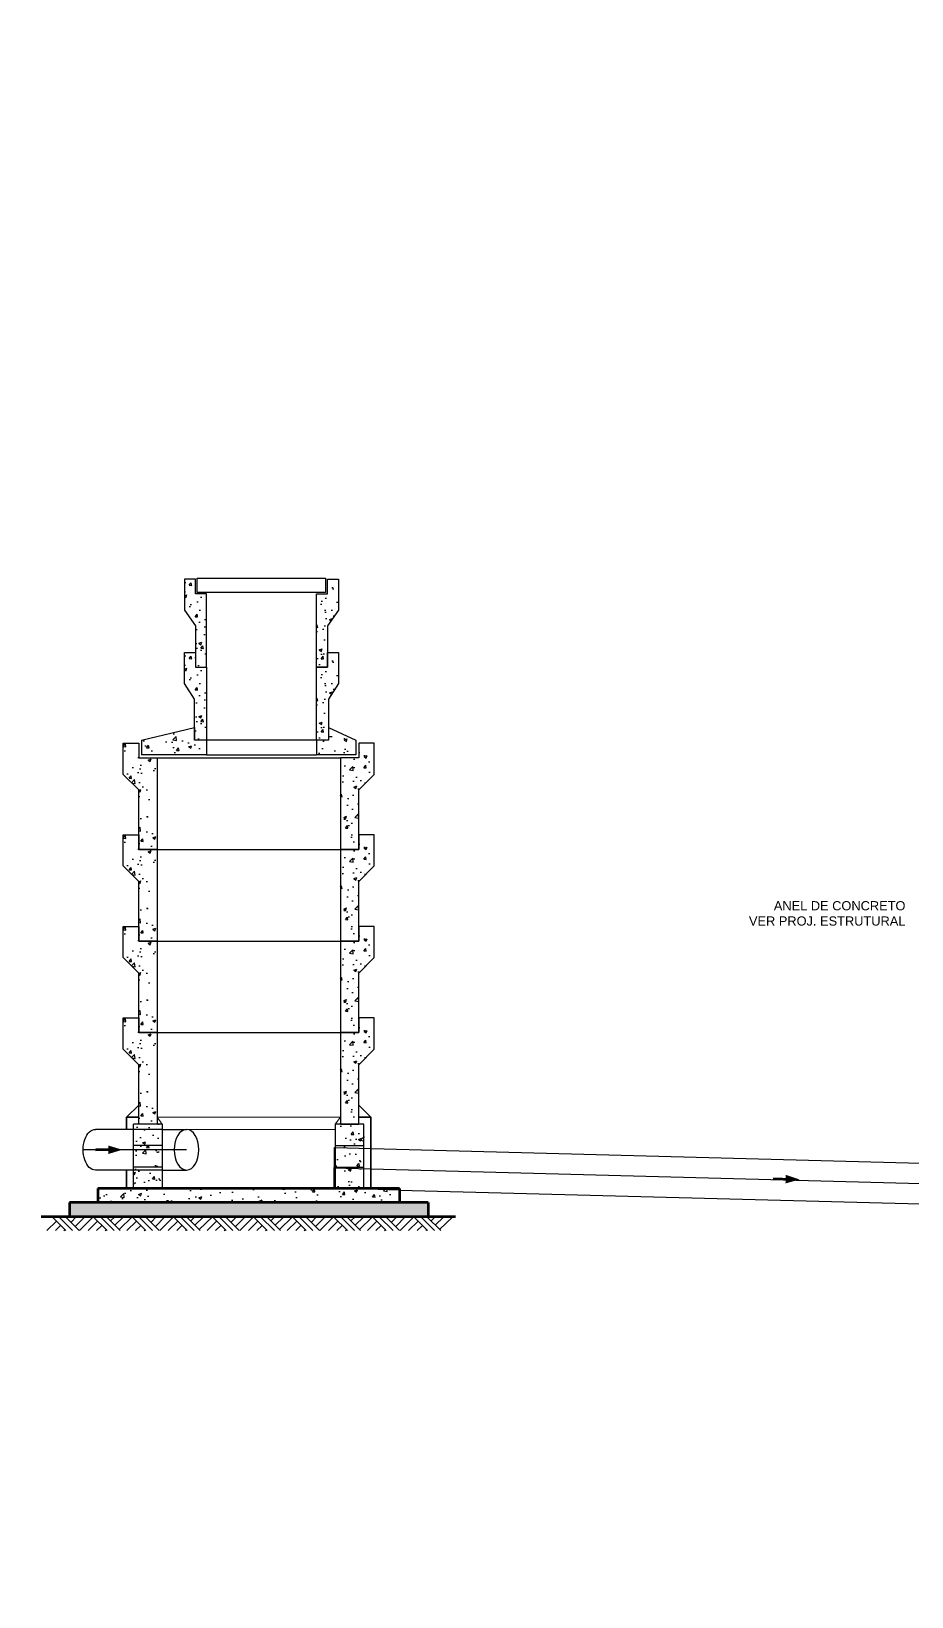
# Model space of a CAD drawing. Extents: x -160 to 364724, y -100 to 7353297.
# Drawn here: x 361694.13 to 361698.93, y 7348034.27 to 7348042.81 of the extents above; entities that cross this region are included whole.
import ezdxf

# ---------------------------------------------------------------- set-up
doc = ezdxf.new("R2010")
doc.units = 0
doc.header["$LTSCALE"] = 5
for name, pattern in [('HIDDEN', [0.375, 0.25, -0.125]), ('SGC_DASHDOT', [1, 0.5, -0.25, 0, -0.25]), ('SGC_HIDDEN', [0.375, 0.25, -0.125])]:
    doc.linetypes.add(name, pattern=pattern)
doc.layers.add('AL3', color=3, linetype='Continuous', lineweight=35)
for name, color, linetype in [('desenho', 4, 'Continuous'), ('GER-SIMBOLOS', 1, 'Continuous'), ('PAREDE CONCRETO CORTE', 5, 'Continuous'), ('Paredes', 7, 'Continuous'), ('Q-PLATO', 5, 'Continuous'), ('SANC_COTAS', 1, 'Continuous'), ('SGC-Eixos', 253, 'SGC_DASHDOT'), ('SGC-PONTAS', 1, 'SGC_HIDDEN'), ('SGC-Tubos (Desenho Bifilar)', 3, 'Continuous'), ('VEGETAÇÃO', 7, 'Continuous'), ('VISTA 2', 2, 'Continuous'), ('VISTA 3', 3, 'Continuous')]:
    doc.layers.add(name, color=color, linetype=linetype)
doc.styles.add('R-80', font='arial.ttf')
pattern_1 = [(50, (361716.50925, 7348036.84485), (0.1639662, -0.0143452), [0.017145, -0.188595]), (355, (361716.50925, 7348036.84485), (-0.0317191, 0.1719512), [0.013716, -0.1508765]), (100.45144, (361716.52291, 7348036.84365), (0.1322471, 0.157606), [0.014571, -0.1602812]), (46.1842, (361716.50925, 7348036.89057), (0.2439711, -0.0378381), [0.0257175, -0.2828925]), (96.6356, (361716.52958, 7348036.88742), (0.2136637, 0.2226835), [0.0218565, -0.240422]), (351.1842, (361716.50925, 7348036.89057), (0.2136637, 0.2226835), [0.020574, -0.2263138]), (21, (361716.5321, 7348036.87914), (0.13645295, -0.0920387), [0.017145, -0.188595]), (326, (361716.5321, 7348036.87914), (0.0556218, 0.1657692), [0.013716, -0.150876]), (71.45144, (361716.54348, 7348036.87147), (0.1920748, 0.0737305), [0.014571, -0.160281]), (37.5, (361716.509246, 7348036.84485), (0.00277974, 0.07609953), [0, -0.1490472, 0, -0.153162, 0, -0.1514475]), (7.5, (361716.509246, 7348036.84485), (0.0601377, 0.09016252), [0, -0.0873252, 0, -0.1456182, 0, -0.0577215]), (327.5, (361716.45827, 7348036.84485), (0.12203154, -0.00515587), [0, -0.05715, 0, -0.178308, 0, -0.236601]), (317.5, (361716.43541, 7348036.84485), (0.13331626, 0.02288384), [0, -0.074295, 0, -0.1184148, 0, -0.168021])]
pattern_2 = [(50, (361716.50925, 7348037.34485), (0.1639662, -0.0143452), [0.017145, -0.188595]), (355, (361716.50925, 7348037.34485), (-0.0317191, 0.1719512), [0.013716, -0.1508765]), (100.45144, (361716.52291, 7348037.34365), (0.1322471, 0.157606), [0.014571, -0.1602812]), (46.1842, (361716.50925, 7348037.39057), (0.2439711, -0.0378381), [0.0257175, -0.2828925]), (96.6356, (361716.52958, 7348037.38742), (0.2136637, 0.2226835), [0.0218565, -0.240422]), (351.1842, (361716.50925, 7348037.39057), (0.2136637, 0.2226835), [0.020574, -0.2263138]), (21, (361716.5321, 7348037.37914), (0.13645295, -0.0920387), [0.017145, -0.188595]), (326, (361716.5321, 7348037.37914), (0.0556218, 0.1657692), [0.013716, -0.150876]), (71.45144, (361716.54348, 7348037.37147), (0.1920748, 0.0737305), [0.014571, -0.160281]), (37.5, (361716.509246, 7348037.34485), (0.00277974, 0.07609953), [0, -0.1490472, 0, -0.153162, 0, -0.1514475]), (7.5, (361716.509246, 7348037.34485), (0.0601377, 0.09016252), [0, -0.0873252, 0, -0.1456182, 0, -0.0577215]), (327.5, (361716.45827, 7348037.34485), (0.12203154, -0.00515587), [0, -0.05715, 0, -0.178308, 0, -0.236601]), (317.5, (361716.43541, 7348037.34485), (0.13331626, 0.02288384), [0, -0.074295, 0, -0.1184148, 0, -0.168021])]
pattern_3 = [(50, (361716.50925, 7348037.84485), (0.1639662, -0.0143452), [0.017145, -0.188595]), (355, (361716.50925, 7348037.84485), (-0.0317191, 0.1719512), [0.013716, -0.1508765]), (100.45144, (361716.52291, 7348037.84365), (0.1322471, 0.157606), [0.014571, -0.1602812]), (46.1842, (361716.50925, 7348037.89057), (0.2439711, -0.0378381), [0.0257175, -0.2828925]), (96.6356, (361716.52958, 7348037.88742), (0.2136637, 0.2226835), [0.0218565, -0.240422]), (351.1842, (361716.50925, 7348037.89057), (0.2136637, 0.2226835), [0.020574, -0.2263138]), (21, (361716.5321, 7348037.87914), (0.13645295, -0.0920387), [0.017145, -0.188595]), (326, (361716.5321, 7348037.87914), (0.0556218, 0.1657692), [0.013716, -0.150876]), (71.45144, (361716.54348, 7348037.87147), (0.1920748, 0.0737305), [0.014571, -0.160281]), (37.5, (361716.509246, 7348037.84485), (0.00277974, 0.07609953), [0, -0.1490472, 0, -0.153162, 0, -0.1514475]), (7.5, (361716.509246, 7348037.84485), (0.0601377, 0.09016252), [0, -0.0873252, 0, -0.1456182, 0, -0.0577215]), (327.5, (361716.45827, 7348037.84485), (0.12203154, -0.00515587), [0, -0.05715, 0, -0.178308, 0, -0.236601]), (317.5, (361716.43541, 7348037.84485), (0.13331626, 0.02288384), [0, -0.074295, 0, -0.1184148, 0, -0.168021])]
pattern_4 = [(50, (361716.50925, 7348038.34485), (0.1639662, -0.0143452), [0.017145, -0.188595]), (355, (361716.50925, 7348038.34485), (-0.0317191, 0.1719512), [0.013716, -0.1508765]), (100.45144, (361716.52291, 7348038.34365), (0.1322471, 0.157606), [0.014571, -0.1602812]), (46.1842, (361716.50925, 7348038.39057), (0.2439711, -0.0378381), [0.0257175, -0.2828925]), (96.6356, (361716.52958, 7348038.38742), (0.2136637, 0.2226835), [0.0218565, -0.240422]), (351.1842, (361716.50925, 7348038.39057), (0.2136637, 0.2226835), [0.020574, -0.2263138]), (21, (361716.5321, 7348038.37914), (0.13645295, -0.0920387), [0.017145, -0.188595]), (326, (361716.5321, 7348038.37914), (0.0556218, 0.1657692), [0.013716, -0.150876]), (71.45144, (361716.54348, 7348038.37147), (0.1920748, 0.0737305), [0.014571, -0.160281]), (37.5, (361716.509246, 7348038.34485), (0.00277974, 0.07609953), [0, -0.1490472, 0, -0.153162, 0, -0.1514475]), (7.5, (361716.509246, 7348038.34485), (0.0601377, 0.09016252), [0, -0.0873252, 0, -0.1456182, 0, -0.0577215]), (327.5, (361716.45827, 7348038.34485), (0.12203154, -0.00515587), [0, -0.05715, 0, -0.178308, 0, -0.236601]), (317.5, (361716.43541, 7348038.34485), (0.13331626, 0.02288384), [0, -0.074295, 0, -0.1184148, 0, -0.168021])]
pattern_5 = [(50, (361716.7048, 7348039.24041), (0.1639662, -0.0143452), [0.017145, -0.188595]), (355, (361716.7048, 7348039.24041), (-0.0317191, 0.1719512), [0.013716, -0.1508765]), (100.45144, (361716.71847, 7348039.23921), (0.1322471, 0.157606), [0.014571, -0.1602812]), (46.1842, (361716.7048, 7348039.28613), (0.2439711, -0.0378381), [0.0257175, -0.2828925]), (96.6356, (361716.72514, 7348039.28298), (0.2136637, 0.2226835), [0.0218565, -0.240422]), (351.1842, (361716.7048, 7348039.28613), (0.2136637, 0.2226835), [0.020574, -0.2263138]), (21, (361716.72767, 7348039.2747), (0.13645295, -0.0920387), [0.017145, -0.188595]), (326, (361716.72767, 7348039.2747), (0.0556218, 0.1657692), [0.013716, -0.150876]), (71.45144, (361716.73904, 7348039.26703), (0.1920748, 0.0737305), [0.014571, -0.160281]), (37.5, (361716.704806, 7348039.24041), (0.00277974, 0.07609953), [0, -0.1490472, 0, -0.153162, 0, -0.1514475]), (7.5, (361716.704806, 7348039.24041), (0.0601377, 0.09016252), [0, -0.0873252, 0, -0.1456182, 0, -0.0577215]), (327.5, (361716.65383, 7348039.24041), (0.12203154, -0.00515587), [0, -0.05715, 0, -0.178308, 0, -0.236601]), (317.5, (361716.63097, 7348039.24041), (0.13331626, 0.02288384), [0, -0.074295, 0, -0.1184148, 0, -0.168021])]
pattern_6 = [(50, (361716.7048, 7348038.84041), (0.1639662, -0.0143452), [0.017145, -0.188595]), (355, (361716.7048, 7348038.84041), (-0.0317191, 0.1719512), [0.013716, -0.1508765]), (100.45144, (361716.71847, 7348038.83921), (0.1322471, 0.157606), [0.014571, -0.1602812]), (46.1842, (361716.7048, 7348038.88613), (0.2439711, -0.0378381), [0.0257175, -0.2828925]), (96.6356, (361716.72514, 7348038.88298), (0.2136637, 0.2226835), [0.0218565, -0.240422]), (351.1842, (361716.7048, 7348038.88613), (0.2136637, 0.2226835), [0.020574, -0.2263138]), (21, (361716.72767, 7348038.8747), (0.13645295, -0.0920387), [0.017145, -0.188595]), (326, (361716.72767, 7348038.8747), (0.0556218, 0.1657692), [0.013716, -0.150876]), (71.45144, (361716.73904, 7348038.86703), (0.1920748, 0.0737305), [0.014571, -0.160281]), (37.5, (361716.704806, 7348038.84041), (0.00277974, 0.07609953), [0, -0.1490472, 0, -0.153162, 0, -0.1514475]), (7.5, (361716.704806, 7348038.84041), (0.0601377, 0.09016252), [0, -0.0873252, 0, -0.1456182, 0, -0.0577215]), (327.5, (361716.65383, 7348038.84041), (0.12203154, -0.00515587), [0, -0.05715, 0, -0.178308, 0, -0.236601]), (317.5, (361716.63097, 7348038.84041), (0.13331626, 0.02288384), [0, -0.074295, 0, -0.1184148, 0, -0.168021])]

# ---------------------------------------------------------------- blocks, each defined once
blk = doc.blocks.new('A$C06EB255A')
at = {"linetype": 'HIDDEN', "ltscale": 40}
for points in [[(2.52, 2.01), (0, 0), (3.21, 0.29)], [(1.6, 0.79), (1.71, 0.55), (5.41, 2.04), (5.3, 2.28)]]:
    blk.add_hatch(color=256, dxfattribs=at).paths.add_polyline_path(points)
blk.add_lwpolyline([(5.41, 2.04), (1.71, 0.55), (1.6, 0.79), (5.3, 2.28), (5.41, 2.04)], dxfattribs=at)
blk = doc.blocks.new('*U356')
at = {"layer": 'GER-SIMBOLOS'}
for p, q in [((-0.587, -0.3), (-0.287, 0)), ((-0.454, -0.3), (-0.154, 0)), ((-0.3, -0.3), (0, 0)), ((0.3, -0.3), (0, 0)), ((0.31, -0.3), (0.61, 0)), ((0.453, -0.3), (0.753, 0)), ((0.599, -0.3), (0.899, 0)), ((1.161, -0.3), (1.461, 0)), ((1.294, -0.3), (1.594, 0)), ((1.448, -0.3), (1.748, 0)), ((2.048, -0.3), (1.748, 0)), ((2.058, -0.3), (2.358, 0)), ((2.201, -0.3), (2.501, 0)), ((2.347, -0.3), (2.647, 0)), ((2.909, -0.3), (3.209, 0)), ((3.042, -0.3), (3.342, 0)), ((3.196, -0.3), (3.496, 0)), ((3.796, -0.3), (3.496, 0)), ((3.806, -0.3), (4.106, 0)), ((3.949, -0.3), (4.249, 0)), ((4.095, -0.3), (4.395, 0)), ((4.657, -0.3), (4.957, 0)), ((4.79, -0.3), (5.09, 0)), ((4.944, -0.3), (5.244, 0)), ((5.544, -0.3), (5.244, 0)), ((5.554, -0.3), (5.854, 0)), ((5.697, -0.3), (5.997, 0)), ((5.843, -0.3), (6.143, 0)), ((6.405, -0.3), (6.705, 0)), ((6.538, -0.3), (6.838, 0)), ((6.692, -0.3), (6.992, 0)), ((7.292, -0.3), (6.992, 0)), ((7.302, -0.3), (7.602, 0)), ((7.445, -0.3), (7.745, 0)), ((7.591, -0.3), (7.891, 0)), ((-0.563, -0.276), (-0.849, 0)), ((-0.47, -0.183), (-0.659, 0)), ((-0.377, -0.089), (-0.466, 0)), ((-0.26, -0.3), (-0.28, -0.28)), ((-0.074, -0.3), (-0.187, -0.187)), ((0.113, -0.3), (-0.094, -0.094)), ((0.393, -0.207), (0.186, 0)), ((0.486, -0.114), (0.373, 0)), ((0.579, -0.021), (0.559, 0)), ((0.64, -0.3), (0.62, -0.28)), ((0.826, -0.3), (0.713, -0.187)), ((1.013, -0.3), (0.806, -0.094)), ((1.185, -0.276), (0.899, 0)), ((1.278, -0.183), (1.089, 0)), ((1.371, -0.089), (1.282, 0)), ((1.488, -0.3), (1.468, -0.28)), ((1.675, -0.3), (1.561, -0.187)), ((1.861, -0.3), (1.654, -0.094)), ((2.141, -0.207), (1.934, 0)), ((2.234, -0.114), (2.121, 0)), ((2.327, -0.021), (2.307, 0)), ((2.388, -0.3), (2.368, -0.28)), ((2.574, -0.3), (2.461, -0.187)), ((2.761, -0.3), (2.554, -0.094)), ((2.933, -0.276), (2.647, 0)), ((3.026, -0.183), (2.837, 0)), ((3.119, -0.089), (3.03, 0)), ((3.236, -0.3), (3.216, -0.28)), ((3.423, -0.3), (3.309, -0.187)), ((3.609, -0.3), (3.402, -0.094)), ((3.889, -0.207), (3.682, 0)), ((3.982, -0.114), (3.869, 0)), ((4.076, -0.021), (4.055, 0)), ((4.136, -0.3), (4.116, -0.28)), ((4.323, -0.3), (4.209, -0.187)), ((4.509, -0.3), (4.302, -0.094)), ((4.681, -0.276), (4.395, 0)), ((4.774, -0.183), (4.585, 0)), ((4.867, -0.089), (4.778, 0)), ((4.984, -0.3), (4.964, -0.28)), ((5.171, -0.3), (5.057, -0.187)), ((5.357, -0.3), (5.15, -0.094)), ((5.637, -0.207), (5.43, 0)), ((5.73, -0.114), (5.617, 0)), ((5.824, -0.021), (5.803, 0)), ((5.884, -0.3), (5.864, -0.28)), ((6.071, -0.3), (5.957, -0.187)), ((6.257, -0.3), (6.05, -0.094)), ((6.429, -0.276), (6.143, 0)), ((6.522, -0.183), (6.333, 0)), ((6.615, -0.089), (6.526, 0)), ((6.732, -0.3), (6.712, -0.28)), ((6.919, -0.3), (6.805, -0.187)), ((7.105, -0.3), (6.899, -0.094)), ((7.385, -0.207), (7.178, 0)), ((7.478, -0.114), (7.365, 0)), ((7.572, -0.021), (7.551, 0)), ((7.632, -0.3), (7.612, -0.28)), ((7.819, -0.3), (7.705, -0.187)), ((8.005, -0.3), (7.798, -0.094))]:
    blk.add_line(p, q, dxfattribs=at)

msp = doc.modelspace()

# ---------------------------------------------------------------- hatches: boundary and pattern name
at = {"layer": 'VEGETAÇÃO'}
h = msp.add_hatch(dxfattribs=at)
h.set_pattern_fill('AR-CONC', color=1, scale=0.0009)
h.set_pattern_definition(pattern_5)
h.paths.add_polyline_path([(361695.0814, 7348039.7404), (361695.0214, 7348039.7404), (361695.0214, 7348039.8204), (361694.9614, 7348039.8204), (361694.9619, 7348039.6499), (361695.0214, 7348039.5654), (361695.0214, 7348039.3404), (361695.0814, 7348039.3404)])
h = msp.add_hatch(dxfattribs=at)
h.set_pattern_fill('AR-CONC', color=1, scale=0.0009)
h.set_pattern_definition(pattern_5)
h.paths.add_polyline_path([(361695.6814, 7348039.7404), (361695.7414, 7348039.7404), (361695.7414, 7348039.8204), (361695.8014, 7348039.8204), (361695.8009, 7348039.6499), (361695.7414, 7348039.5654), (361695.7414, 7348039.3404), (361695.6814, 7348039.3404)])
h = msp.add_hatch(dxfattribs=at)
h.set_pattern_fill('AR-CONC', color=1, scale=0.0009)
h.set_pattern_definition(pattern_6)
h.paths.add_polyline_path([(361695.0814, 7348039.3404), (361695.0214, 7348039.3404), (361695.0214, 7348039.4204), (361694.9614, 7348039.4204), (361694.9619, 7348039.2499), (361695.0164, 7348039.1654), (361695.0164, 7348039.0104), (361694.7264, 7348038.9404), (361694.7264, 7348038.8604), (361695.0814, 7348038.8604)])
h = msp.add_hatch(dxfattribs=at)
h.set_pattern_fill('AR-CONC', color=1, scale=0.0009)
h.set_pattern_definition(pattern_6)
h.paths.add_polyline_path([(361695.6814, 7348039.3404), (361695.7414, 7348039.3404), (361695.7414, 7348039.4204), (361695.8014, 7348039.4204), (361695.8009, 7348039.2499), (361695.7464, 7348039.1654), (361695.7464, 7348039.0104), (361695.8964, 7348038.9404), (361695.8964, 7348038.8604), (361695.6814, 7348038.8604)])
h = msp.add_hatch(dxfattribs=at)
h.set_pattern_fill('AR-CONC', color=1, scale=0.0009)
h.set_pattern_definition(pattern_4)
h.paths.add_polyline_path([(361694.8119, 7348038.8448), (361694.7119, 7348038.8448), (361694.7119, 7348038.9248), (361694.6269, 7348038.9248), (361694.6274, 7348038.7544), (361694.7119, 7348038.6698), (361694.7119, 7348038.3448), (361694.8119, 7348038.3459)])
h = msp.add_hatch(dxfattribs=at)
h.set_pattern_fill('AR-CONC', color=1, scale=0.0009)
h.set_pattern_definition(pattern_4)
h.paths.add_polyline_path([(361695.8119, 7348038.8448), (361695.9119, 7348038.8448), (361695.9119, 7348038.9248), (361695.9969, 7348038.9248), (361695.9964, 7348038.7544), (361695.9119, 7348038.6698), (361695.9119, 7348038.3448), (361695.8119, 7348038.3459)])
h = msp.add_hatch(dxfattribs=at)
h.set_pattern_fill('AR-CONC', color=1, scale=0.0009)
h.set_pattern_definition(pattern_3)
h.paths.add_polyline_path([(361694.8119, 7348038.3448), (361694.7119, 7348038.3448), (361694.7119, 7348038.4248), (361694.6269, 7348038.4248), (361694.6274, 7348038.2544), (361694.7119, 7348038.1698), (361694.7119, 7348037.8448), (361694.8119, 7348037.8459)])
h = msp.add_hatch(dxfattribs=at)
h.set_pattern_fill('AR-CONC', color=1, scale=0.0009)
h.set_pattern_definition(pattern_3)
h.paths.add_polyline_path([(361695.8119, 7348038.3448), (361695.9119, 7348038.3448), (361695.9119, 7348038.4248), (361695.9969, 7348038.4248), (361695.9964, 7348038.2544), (361695.9119, 7348038.1698), (361695.9119, 7348037.8448), (361695.8119, 7348037.8459)])
h = msp.add_hatch(dxfattribs=at)
h.set_pattern_fill('AR-CONC', color=1, scale=0.0009)
h.set_pattern_definition(pattern_2)
h.paths.add_polyline_path([(361694.8119, 7348037.8448), (361694.7119, 7348037.8448), (361694.7119, 7348037.9248), (361694.6269, 7348037.9248), (361694.6274, 7348037.7544), (361694.7119, 7348037.6698), (361694.7119, 7348037.3448), (361694.8119, 7348037.3459)])
h = msp.add_hatch(dxfattribs=at)
h.set_pattern_fill('AR-CONC', color=1, scale=0.0009)
h.set_pattern_definition(pattern_2)
h.paths.add_polyline_path([(361695.8119, 7348037.8448), (361695.9119, 7348037.8448), (361695.9119, 7348037.9248), (361695.9969, 7348037.9248), (361695.9964, 7348037.7544), (361695.9119, 7348037.6698), (361695.9119, 7348037.3448), (361695.8119, 7348037.3459)])
h = msp.add_hatch(dxfattribs=at)
h.set_pattern_fill('AR-CONC', color=1, scale=0.0009)
h.set_pattern_definition(pattern_1)
h.paths.add_polyline_path([(361694.8119, 7348037.3448), (361694.7119, 7348037.3448), (361694.7119, 7348037.4248), (361694.6269, 7348037.4248), (361694.6274, 7348037.2544), (361694.7119, 7348037.1698), (361694.7119, 7348036.8448), (361694.6841, 7348036.8448), (361694.6841, 7348036.4947), (361694.8397, 7348036.4947), (361694.8397, 7348036.8448), (361694.8119, 7348036.8459)])
h = msp.add_hatch(dxfattribs=at)
h.set_pattern_fill('AR-CONC', color=1, scale=0.0009)
h.set_pattern_definition(pattern_1)
h.paths.add_polyline_path([(361695.8119, 7348037.3448), (361695.9119, 7348037.3448), (361695.9119, 7348037.4248), (361695.9969, 7348037.4248), (361695.9964, 7348037.2544), (361695.9119, 7348037.1698), (361695.9119, 7348036.8448), (361695.9397, 7348036.8448), (361695.9397, 7348036.4947), (361695.7841, 7348036.4947), (361695.7841, 7348036.8448), (361695.8119, 7348036.8459)])
h = msp.add_hatch(dxfattribs=at)
h.set_pattern_fill('AR-CONC', color=1, scale=0.0009)
h.set_pattern_definition([(50, (361717.60955, 7348036.41695), (0.1639662, -0.0143452), [0.017145, -0.188595]), (355, (361717.60955, 7348036.41695), (-0.0317191, 0.1719512), [0.013716, -0.1508765]), (100.45144, (361717.62321, 7348036.41575), (0.1322471, 0.157606), [0.014571, -0.1602812]), (46.1842, (361717.60955, 7348036.46267), (0.2439711, -0.0378381), [0.0257175, -0.2828925]), (96.6356, (361717.62988, 7348036.45952), (0.2136637, 0.2226835), [0.0218565, -0.240422]), (351.1842, (361717.60955, 7348036.46267), (0.2136637, 0.2226835), [0.020574, -0.2263138]), (21, (361717.6324, 7348036.45124), (0.13645295, -0.0920387), [0.017145, -0.188595]), (326, (361717.6324, 7348036.45124), (0.0556218, 0.1657692), [0.013716, -0.150876]), (71.45144, (361717.64378, 7348036.44357), (0.1920748, 0.0737305), [0.014571, -0.160281]), (37.5, (361717.609546, 7348036.41695), (0.00277974, 0.07609953), [0, -0.1490472, 0, -0.153162, 0, -0.1514475]), (7.5, (361717.609546, 7348036.41695), (0.0601377, 0.09016252), [0, -0.0873252, 0, -0.1456182, 0, -0.0577215]), (327.5, (361717.55857, 7348036.41695), (0.12203154, -0.00515587), [0, -0.05715, 0, -0.178308, 0, -0.236601]), (317.5, (361717.53571, 7348036.41695), (0.13331626, 0.02288384), [0, -0.074295, 0, -0.1184148, 0, -0.168021])])
h.paths.add_polyline_path([(361694.4896, 7348036.4947), (361694.4896, 7348036.4169), (361696.1342, 7348036.4169), (361696.1342, 7348036.4947)])
h = msp.add_hatch(dxfattribs=at)
h.set_pattern_fill('AR-SAND', color=1, scale=0.0005)
h.set_pattern_definition([(37.5, (181514.680359, -897655.999032), (-0.00080001564799, 0.024470661866467), [0, -0.019304, 0, -0.02159, 0, -0.0206375]), (7.5, (181514.68036, -897655.999032), (0.0224761641569, 0.03584125502842), [0, -0.010414, 0, -0.017399, 0, -0.0066675]), (327.5, (181514.664738, -897655.999032), (0.039549618512073, 7.185923393e-05), [0, -0.00635, 0, -0.02286, 0, -0.029845]), (317.5, (181514.664738, -897655.999032), (0.03817782262361, 0.01114646616286), [0, -0.003175, 0, -0.014986, 0, -0.017145])])
h.paths.add_polyline_path([(361694.334, 7348036.4169), (361696.2898, 7348036.4169), (361696.2898, 7348036.3391), (361694.334, 7348036.3391)])

# ---------------------------------------------------------------- linework, layer by layer
at = {"layer": 'AL3', "linetype": 'Continuous', "lineweight": 30}
for p, q in [((361694.6452, 7348036.8837), (361694.7119, 7348036.9491)), ((361695.9786, 7348036.8837), (361695.9119, 7348036.9491))]:
    msp.add_line(p, q, dxfattribs=at)
at = {"layer": 'AL3'}
for p, q in [((361694.6452, 7348036.8167), (361694.6452, 7348036.8837)), ((361694.7119, 7348036.8837), (361694.6452, 7348036.8837)), ((361695.9119, 7348036.8837), (361695.9786, 7348036.8837)), ((361695.9786, 7348036.4947), (361695.9786, 7348036.8837)), ((361694.6452, 7348036.4947), (361694.6452, 7348036.5947))]:
    msp.add_line(p, q, dxfattribs=at)
at = {"layer": 'desenho', "color": 1}
for p, q in [((361695.6814, 7348038.9404), (361695.0814, 7348038.9404)), ((361695.0814, 7348038.8604), (361695.6814, 7348038.8604)), ((361694.8119, 7348038.8448), (361695.8119, 7348038.8448)), ((361694.8119, 7348038.3448), (361695.8119, 7348038.3448)), ((361694.8119, 7348037.8448), (361695.8119, 7348037.8448)), ((361694.8119, 7348037.3448), (361695.8119, 7348037.3448))]:
    msp.add_line(p, q, dxfattribs=at)
at = {"layer": 'PAREDE CONCRETO CORTE'}
for p, q in [((361694.7264, 7348038.9404), (361695.0164, 7348039.0104)), ((361694.7264, 7348038.9404), (361694.7264, 7348038.8604)), ((361695.0164, 7348039.0104), (361695.0164, 7348038.9404)), ((361695.0814, 7348038.9404), (361695.0164, 7348038.9404)), ((361695.0814, 7348038.9404), (361695.0814, 7348038.8604)), ((361695.7464, 7348038.9404), (361695.6814, 7348038.9404)), ((361695.6814, 7348038.9404), (361695.6814, 7348038.8604)), ((361695.7464, 7348039.0104), (361695.7464, 7348038.9404)), ((361695.7464, 7348039.0104), (361695.8964, 7348038.9404)), ((361695.8964, 7348038.9404), (361695.8964, 7348038.8604)), ((361695.0814, 7348038.8604), (361694.7264, 7348038.8604)), ((361695.8964, 7348038.8604), (361695.6814, 7348038.8604)), ((361694.6841, 7348036.4947), (361694.6841, 7348036.8448)), ((361694.8397, 7348036.8448), (361694.6841, 7348036.8448)), ((361694.8397, 7348036.8448), (361694.8397, 7348036.4945)), ((361695.7841, 7348036.8448), (361695.7841, 7348036.4947)), ((361695.9397, 7348036.8448), (361695.7841, 7348036.8448)), ((361695.9397, 7348036.4947), (361695.9397, 7348036.8448)), ((361694.8397, 7348036.7281), (361694.6841, 7348036.7281)), ((361695.7841, 7348036.7281), (361695.9397, 7348036.7281)), ((361694.8397, 7348036.6113), (361694.6841, 7348036.6113)), ((361695.7841, 7348036.6113), (361695.9397, 7348036.6113))]:
    msp.add_line(p, q, dxfattribs=at)
for points in [[(361695.0814, 7348039.7404), (361695.0214, 7348039.7404), (361695.0214, 7348039.8204), (361694.9614, 7348039.8204), (361694.9614, 7348039.6504), (361695.0214, 7348039.5654), (361695.0214, 7348039.3404), (361695.0814, 7348039.3404)], [(361695.6814, 7348039.7404), (361695.7414, 7348039.7404), (361695.7414, 7348039.8204), (361695.8014, 7348039.8204), (361695.8014, 7348039.6504), (361695.7414, 7348039.5654), (361695.7414, 7348039.3404), (361695.6814, 7348039.3404)], [(361694.9614, 7348039.4204), (361695.0214, 7348039.4204), (361695.0214, 7348039.3404), (361695.0814, 7348039.3404), (361695.0814, 7348038.9404), (361695.0164, 7348038.9404), (361695.0164, 7348039.1654), (361694.9614, 7348039.2504)], [(361695.6814, 7348039.3404), (361695.7414, 7348039.3404), (361695.7414, 7348039.4204), (361695.8014, 7348039.4204), (361695.8014, 7348039.2504), (361695.7464, 7348039.1654), (361695.7464, 7348038.9404), (361695.6814, 7348038.9404)]]:
    msp.add_lwpolyline(points, close=True, dxfattribs=at)
for points in [[(361694.6269, 7348038.7548), (361694.6269, 7348038.9248), (361694.7119, 7348038.9248), (361694.7119, 7348038.8448), (361694.8119, 7348038.8448), (361694.8119, 7348038.3448), (361694.7119, 7348038.3448), (361694.7119, 7348038.6698), (361694.6269, 7348038.7548)], [(361695.9969, 7348038.7548), (361695.9969, 7348038.9248), (361695.9119, 7348038.9248), (361695.9119, 7348038.8448), (361695.8119, 7348038.8448), (361695.8119, 7348038.3448), (361695.9119, 7348038.3448), (361695.9119, 7348038.6698), (361695.9969, 7348038.7548)], [(361694.6269, 7348038.2548), (361694.6269, 7348038.4248), (361694.7119, 7348038.4248), (361694.7119, 7348038.3448), (361694.8119, 7348038.3448), (361694.8119, 7348037.8448), (361694.7119, 7348037.8448), (361694.7119, 7348038.1698), (361694.6269, 7348038.2548)], [(361695.9969, 7348038.2548), (361695.9969, 7348038.4248), (361695.9119, 7348038.4248), (361695.9119, 7348038.3448), (361695.8119, 7348038.3448), (361695.8119, 7348037.8448), (361695.9119, 7348037.8448), (361695.9119, 7348038.1698), (361695.9969, 7348038.2548)], [(361694.6269, 7348037.7548), (361694.6269, 7348037.9248), (361694.7119, 7348037.9248), (361694.7119, 7348037.8448), (361694.8119, 7348037.8448), (361694.8119, 7348037.3448), (361694.7119, 7348037.3448), (361694.7119, 7348037.6698), (361694.6269, 7348037.7548)], [(361695.9969, 7348037.7548), (361695.9969, 7348037.9248), (361695.9119, 7348037.9248), (361695.9119, 7348037.8448), (361695.8119, 7348037.8448), (361695.8119, 7348037.3448), (361695.9119, 7348037.3448), (361695.9119, 7348037.6698), (361695.9969, 7348037.7548)], [(361694.6269, 7348037.2548), (361694.6269, 7348037.4248), (361694.7119, 7348037.4248), (361694.7119, 7348037.3448), (361694.8119, 7348037.3448), (361694.8119, 7348036.8448), (361694.7119, 7348036.8448), (361694.7119, 7348037.1698), (361694.6269, 7348037.2548)], [(361695.9969, 7348037.2548), (361695.9969, 7348037.4248), (361695.9119, 7348037.4248), (361695.9119, 7348037.3448), (361695.8119, 7348037.3448), (361695.8119, 7348036.8448), (361695.9119, 7348036.8448), (361695.9119, 7348037.1698), (361695.9969, 7348037.2548)]]:
    msp.add_lwpolyline(points, dxfattribs=at)
at = {"layer": 'Paredes', "color": 2, "linetype": 'Continuous', "lineweight": 0}
for p, q in [((361694.8397, 7348036.8448), (361694.8119, 7348036.8837)), ((361695.8119, 7348036.8837), (361694.8119, 7348036.8837)), ((361694.8412, 7348036.8167), (361695.7841, 7348036.8167)), ((361695.8119, 7348036.8837), (361695.7841, 7348036.8448))]:
    msp.add_line(p, q, dxfattribs=at)
at = {"layer": 'SGC-Eixos', "ltscale": 2}
msp.add_line((361694.9725, 7348036.7057), (361694.4084, 7348036.7057), dxfattribs=at)
msp.add_lwpolyline([(361695.7741, 7348036.6066), (361699.5804, 7348036.5057)], dxfattribs=at)
at = {"layer": 'SGC-PONTAS', "ltscale": 1.5}
for p, q in [((361694.8397, 7348036.8165), (361694.6841, 7348036.8165)), ((361694.8397, 7348036.5945), (361694.6841, 7348036.5945))]:
    msp.add_line(p, q, dxfattribs=at)
for points in [[(361695.7841, 7348036.7176), (361695.914, 7348036.7138)], [(361696.1346, 7348036.4856), (361695.784, 7348036.4956)]]:
    msp.add_lwpolyline(points, dxfattribs=at)
at = {"layer": 'SGC-Tubos (Desenho Bifilar)'}
for p, q in [((361694.6841, 7348036.8167), (361694.476, 7348036.8167)), ((361694.8412, 7348036.8167), (361694.9725, 7348036.8167)), ((361695.914, 7348036.7138), (361699.5804, 7348036.6167)), ((361694.6841, 7348036.5947), (361694.476, 7348036.5947)), ((361694.8397, 7348036.5947), (361694.9725, 7348036.5947)), ((361696.1346, 7348036.4856), (361699.5804, 7348036.3947))]:
    msp.add_line(p, q, dxfattribs=at)
msp.add_lwpolyline([(361695.7841, 7348036.4956), (361695.7773, 7348036.4956), (361695.7793, 7348036.7176), (361695.7841, 7348036.7176)], dxfattribs=at)
at = {"layer": 'SGC-Tubos (Desenho Bifilar)', "extrusion": (0, 0, -1)}
msp.add_ellipse((361694.476, 7348036.7057), major_axis=(0, -0.111), ratio=0.60934, start_param=0, end_param=3.141593, dxfattribs=at)
msp.add_ellipse((361694.9725, 7348036.7057), major_axis=(0, -0.111), ratio=0.609336, dxfattribs=at)
at = {"layer": 'VISTA 2', "linetype": 'Continuous', "lineweight": 53}
for p, q in [((361696.2898, 7348036.4169), (361694.334, 7348036.4169)), ((361694.334, 7348036.4169), (361694.334, 7348036.3391)), ((361696.2898, 7348036.4169), (361696.2898, 7348036.3391)), ((361696.4399, 7348036.3391), (361694.1793, 7348036.3391))]:
    msp.add_line(p, q, dxfattribs=at)
at = {"layer": 'VISTA 3', "color": 6, "linetype": 'Continuous', "lineweight": 53}
for p, q in [((361696.1342, 7348036.4947), (361694.4896, 7348036.4947)), ((361694.4896, 7348036.4947), (361694.4896, 7348036.4169)), ((361696.1342, 7348036.4947), (361696.1342, 7348036.4169)), ((361696.1342, 7348036.4169), (361694.4896, 7348036.4169))]:
    msp.add_line(p, q, dxfattribs=at)
at = {"layer": 'VISTA 3'}
msp.add_lwpolyline([(361695.7314, 7348039.7469), (361695.0314, 7348039.7469), (361695.0314, 7348039.8247), (361695.7314, 7348039.8247)], close=True, dxfattribs=at)

# ---------------------------------------------------------------- block references
at = {"ltscale": 0.7, "zscale": 0.01250000000000001}
for p, xscale, yscale, rotation in [((361694.6229, 7348036.7057), -0.025, 0.025, 21.96733072540533), ((361698.3175, 7348036.5431), -0.02500000000000001, 0.02500000000000001, 20.28465937589176)]:
    msp.add_blockref('A$C06EB255A', p, dxfattribs=dict(at, xscale=xscale, yscale=yscale, rotation=rotation))
at = {"layer": 'GER-SIMBOLOS', "xscale": -0.249999999582519, "yscale": 0.249999999582519, "zscale": 0.249999999582519}
msp.add_blockref('*U356', (361696.2121, 7348036.3391), dxfattribs=at)

# ---------------------------------------------------------------- wipeouts: each hides what was drawn before it
msp.add_wipeout([(361698.0256, 7348037.9091), (361698.9116, 7348037.9091), (361698.9116, 7348038.0801), (361698.0256, 7348038.0801)]).dxf.layer = 'SANC_COTAS'

# ---------------------------------------------------------------- next in the draw order: linework, layer by layer
at = {"layer": 'Q-PLATO'}
msp.add_circle((361680.2092, 7348035.5226), 46.9117, dxfattribs=at)

# ---------------------------------------------------------------- next in the draw order: texts
at = {"layer": 'SANC_COTAS', "color": 2, "insert": (361698.8941, 7348038.0626), "char_height": 0.05, "attachment_point": 3, "style": 'R-80'}
msp.add_mtext('\\pxqr;ANEL DE CONCRETO\\PVER PROJ. ESTRUTURAL', dxfattribs=at)

doc.saveas('drawing.dxf')
